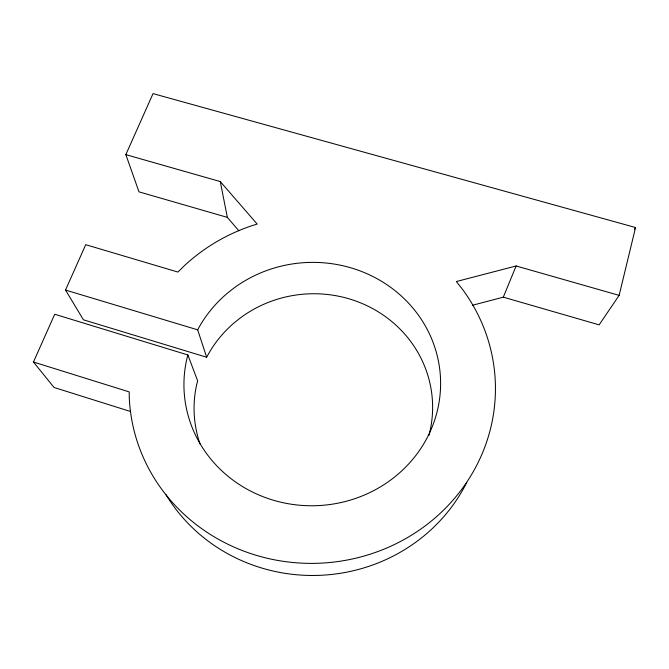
<?xml version="1.0" encoding="UTF-8"?>
<svg xmlns="http://www.w3.org/2000/svg" width="669" height="669" viewBox="0 0 669 669"><rect width="100%" height="100%" fill="white"/><g stroke="black" fill="none" stroke-linecap="round" stroke-linejoin="round"><path stroke-width="1" d="M472.448 305.273L503.305 297.161L599.123 324.858L619.134 295.363L635.55 227.527L153.034 93.61L125.847 154.631L138.993 191.844L227.343 217.383L238.858 230.788M130.371 411.452L54.055 387.476L33.45 362.021L54.733 314.254L187.88 354.971L186.718 359.462A128.356 121.683 -2.7 0 0 322.55 505.321A128.356 121.683 -2.7 0 0 431.973 339.601A128.356 121.683 -2.7 0 0 233.799 288.147L227.535 293.081A128.356 121.683 -2.7 0 0 197.664 329.834L206.671 357.254A119.291 114.056 -3 0 1 234.376 322.675L240.204 318.034A119.291 114.056 -3 0 1 378.729 312.122A119.291 114.056 -3 0 1 428.921 435.494M503.305 297.161L516.117 265.978L619.134 295.363M206.671 357.254L83.433 319.815L65.512 290.053L85.724 244.687L177.954 272.066L184.56 265.534A183.181 173.823 -2.8 0 1 251.795 225.729L257.189 224.082L220.285 181.575L125.847 154.631M634.463 229.283L635.55 227.527M516.117 265.978L456.367 281.532L462.881 289.853A183.181 173.823 -2.8 0 1 369.865 554.283A183.181 173.823 -2.8 0 1 129.226 396.316L129.226 391.909L33.45 362.021M65.512 290.053L197.664 329.834M187.88 354.971L197.639 380.862L196.569 385.076A119.291 114.056 -3 0 0 200.115 444.183M220.285 181.575L227.343 217.383M466.761 482.449A170.219 162.885 -3 0 1 319.732 575.332A170.219 162.885 -3 0 1 165.904 494.575"/></g></svg>
